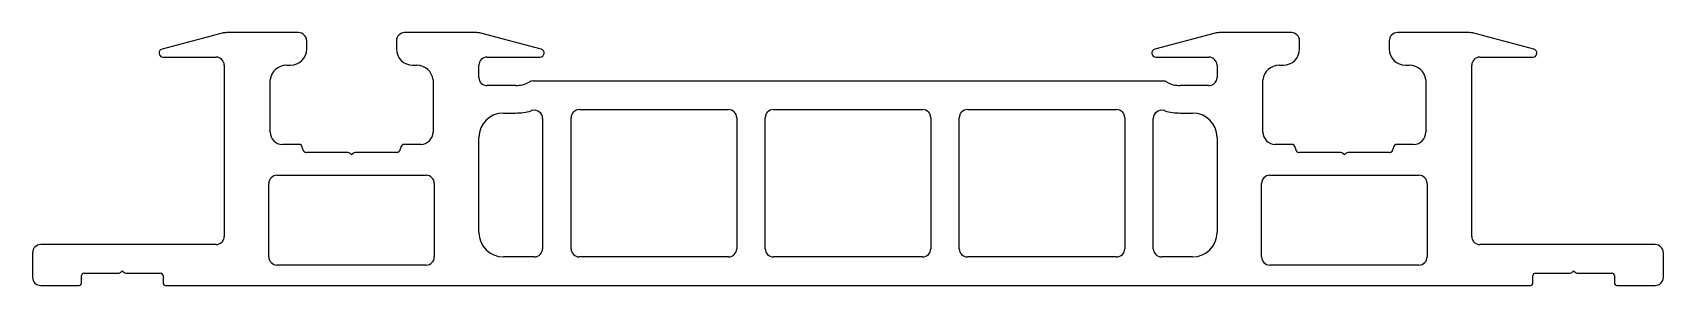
# Model space of a CAD drawing. Extents: x 3 to 203, y 2 to 33.
import ezdxf

# ---------------------------------------------------------------- set-up
doc = ezdxf.new("R2010")
doc.units = 0
doc.layers.get('0').update_dxf_attribs({"linetype": 'CONTINUOUS'})

msp = doc.modelspace()

# ---------------------------------------------------------------- linework, layer by layer
for p, q in [((26.05, 33.14), (18.67, 31.19)), ((35.41, 33.2), (26.56, 33.2)), ((36.41, 31.2), (36.41, 32.2)), ((47.41, 32.2), (47.41, 31.2)), ((57.27, 33.2), (48.41, 33.2)), ((65.16, 31.19), (57.78, 33.14)), ((147.81, 33.14), (140.43, 31.19)), ((157.17, 33.2), (148.32, 33.2)), ((158.17, 31.2), (158.17, 32.2)), ((169.17, 32.2), (169.17, 31.2)), ((179.03, 33.2), (170.17, 33.2)), ((186.92, 31.19), (179.54, 33.14)), ((18.79, 30.2), (25.29, 30.2)), ((58.53, 30.2), (65.03, 30.2)), ((140.55, 30.2), (147.05, 30.2)), ((180.29, 30.2), (186.79, 30.2)), ((26.29, 29.2), (26.29, 8.2)), ((33.92, 29.2), (34.41, 29.2)), ((49.41, 29.2), (49.9, 29.2)), ((57.53, 27.7), (57.53, 29.2)), ((148.05, 29.2), (148.05, 27.7)), ((155.68, 29.2), (156.17, 29.2)), ((171.17, 29.2), (171.66, 29.2)), ((179.29, 8.2), (179.29, 29.2)), ((31.92, 21), (31.92, 27.4)), ((51.9, 27.4), (51.9, 21)), ((62.03, 26.7), (58.53, 26.7)), ((141.37, 27.26), (64.21, 27.26)), ((147.05, 26.7), (143.55, 26.7)), ((153.68, 21), (153.68, 27.4)), ((173.66, 27.4), (173.66, 21)), ((60.53, 23.34), (62.03, 23.34)), ((65.34, 22.68), (65.34, 6.7)), ((68.84, 6.7), (68.84, 22.76)), ((69.84, 23.76), (88.14, 23.76)), ((89.14, 22.76), (89.14, 6.7)), ((92.64, 6.7), (92.64, 22.76)), ((93.64, 23.76), (111.94, 23.76)), ((112.94, 22.76), (112.94, 6.7)), ((116.44, 6.7), (116.44, 22.76)), ((117.44, 23.76), (135.74, 23.76)), ((136.74, 22.76), (136.74, 6.7)), ((140.24, 6.7), (140.24, 22.68)), ((143.55, 23.34), (145.05, 23.34)), ((57.53, 8.7), (57.53, 20.34)), ((148.05, 20.34), (148.05, 8.7)), ((35.41, 19.5), (33.42, 19.5)), ((41.49, 18.5), (36.41, 18.5)), ((41.91, 18.2), (41.7, 18.41)), ((42.13, 18.41), (41.91, 18.2)), ((47.41, 18.5), (42.34, 18.5)), ((50.4, 19.5), (48.41, 19.5)), ((157.17, 19.5), (155.18, 19.5)), ((163.25, 18.5), (158.17, 18.5)), ((163.67, 18.2), (163.46, 18.41)), ((163.89, 18.41), (163.67, 18.2)), ((169.17, 18.5), (164.1, 18.5)), ((172.16, 19.5), (170.17, 19.5)), ((31.76, 5.7), (31.76, 14.7)), ((32.76, 15.7), (51.06, 15.7)), ((52.06, 14.7), (52.06, 5.7)), ((153.52, 5.7), (153.52, 14.7)), ((154.52, 15.7), (172.82, 15.7)), ((173.82, 14.7), (173.82, 5.7)), ((2.79, 6.2), (2.79, 3.2)), ((25.29, 7.2), (3.79, 7.2)), ((201.79, 7.2), (180.29, 7.2)), ((202.79, 3.2), (202.79, 6.2)), ((13.58, 3.79), (13.79, 4)), ((13.79, 4), (14.01, 3.79)), ((51.06, 4.7), (32.76, 4.7)), ((64.34, 5.7), (60.53, 5.7)), ((88.14, 5.7), (69.84, 5.7)), ((111.94, 5.7), (93.64, 5.7)), ((135.74, 5.7), (117.44, 5.7)), ((145.05, 5.7), (141.24, 5.7)), ((172.82, 4.7), (154.52, 4.7)), ((191.58, 3.79), (191.79, 4)), ((191.79, 4), (192.01, 3.79)), ((3.79, 2.2), (8.49, 2.2)), ((8.79, 2.5), (8.79, 3.4)), ((9.09, 3.7), (13.37, 3.7)), ((14.22, 3.7), (18.49, 3.7)), ((18.79, 3.4), (18.79, 2.5)), ((19.09, 2.2), (186.49, 2.2)), ((186.79, 2.5), (186.79, 3.4)), ((187.09, 3.7), (191.37, 3.7)), ((192.22, 3.7), (196.49, 3.7)), ((196.79, 3.4), (196.79, 2.5)), ((197.09, 2.2), (201.79, 2.2))]:
    msp.add_line(p, q)
for centre, radius, start, end in [((26.56, 31.2), 2, 90, 104.7926), ((35.41, 32.2), 1, 0, 90), ((48.41, 32.2), 1, 90, 180), ((57.27, 31.2), 2, 75.2074, 90), ((148.32, 31.2), 2, 90, 104.7926), ((157.17, 32.2), 1, 0, 90), ((170.17, 32.2), 1, 90, 180), ((179.03, 31.2), 2, 75.2074, 90), ((18.79, 30.7), 0.5, 104.7926, 270), ((25.29, 29.2), 1, 0, 90), ((34.41, 31.2), 2, 270, 0), ((49.41, 31.2), 2, 180, 270), ((58.53, 29.2), 1, 90, 180), ((65.03, 30.7), 0.5, 270, 75.2074), ((140.55, 30.7), 0.5, 104.7926, 270), ((147.05, 29.2), 1, 360, 90), ((156.17, 31.2), 2, 270, 360), ((171.17, 31.2), 2, 180, 270), ((180.29, 29.2), 1, 90, 180), ((186.79, 30.7), 0.5, 270, 75.2074), ((33.92, 27.19), 2.01, 90, 174.2077), ((49.9, 27.19), 2.01, 5.7923, 90), ((155.68, 27.19), 2.01, 90, 174.2077), ((171.66, 27.19), 2.01, 5.7923, 90), ((58.53, 27.7), 1, 180, 270), ((62.03, 30.17), 3.46, 270, 298.8187), ((64.21, 26.21), 1.06, 90, 118.8187), ((141.37, 26.21), 1.06, 61.1813, 90), ((143.55, 30.17), 3.46, 241.1813, 270), ((147.05, 27.7), 1, 270, 0), ((60.53, 20.34), 3, 90, 180), ((62.03, 30.17), 6.83, 270, 286.1708), ((65.04, 19.8), 3.97, 103.58, 106.1708), ((64.34, 22.68), 1, 0, 103.58), ((69.84, 22.76), 1, 90, 180), ((88.14, 22.76), 1, 360, 90), ((93.64, 22.76), 1, 90, 180), ((111.94, 22.76), 1, 360, 90), ((117.44, 22.76), 1, 90, 180), ((135.74, 22.76), 1, 360, 90), ((141.24, 22.68), 1, 76.42, 180), ((140.55, 19.8), 3.97, 73.8292, 76.42), ((143.55, 30.17), 6.83, 253.8292, 270), ((145.05, 20.34), 3, 0, 90), ((33.42, 21), 1.5, 180, 270), ((50.4, 21), 1.5, 270, 0), ((155.18, 21), 1.5, 180, 270), ((172.16, 21), 1.5, 270, 0), ((35.41, 19), 0.5, 0, 90), ((36.41, 19), 0.5, 180, 270), ((41.49, 18.2), 0.3, 45, 90), ((42.34, 18.2), 0.3, 90, 135), ((47.41, 19), 0.5, 270, 360), ((48.41, 19), 0.5, 90, 180), ((157.17, 19), 0.5, 360, 90), ((158.17, 19), 0.5, 180, 270), ((163.25, 18.2), 0.3, 45, 90), ((164.1, 18.2), 0.3, 90, 135), ((169.17, 19), 0.5, 270, 0), ((170.17, 19), 0.5, 90, 180), ((32.76, 14.7), 1, 90, 180), ((51.06, 14.7), 1, 360, 90), ((154.52, 14.7), 1, 90, 180), ((172.82, 14.7), 1, 360, 90), ((25.29, 8.2), 1, 270, 0), ((60.53, 8.7), 3, 180, 270), ((145.05, 8.7), 3, 270, 0), ((180.29, 8.2), 1, 180, 270), ((3.79, 6.2), 1, 90, 180), ((64.34, 6.7), 1, 270, 0), ((69.84, 6.7), 1, 180, 270), ((88.14, 6.7), 1, 270, 0), ((93.64, 6.7), 1, 180, 270), ((111.94, 6.7), 1, 270, 0), ((117.44, 6.7), 1, 180, 270), ((135.74, 6.7), 1, 270, 0), ((141.24, 6.7), 1, 180, 270), ((201.79, 6.2), 1, 0, 90), ((32.76, 5.7), 1, 180, 270), ((51.06, 5.7), 1, 270, 0), ((154.52, 5.7), 1, 180, 270), ((172.82, 5.7), 1, 270, 0), ((3.79, 3.2), 1, 180, 270), ((8.49, 2.5), 0.3, 270, 360), ((9.09, 3.4), 0.3, 90, 180), ((13.37, 4), 0.3, 270, 315), ((14.22, 4), 0.3, 225, 270), ((18.49, 3.4), 0.3, 0, 90), ((19.09, 2.5), 0.3, 180, 270), ((186.49, 2.5), 0.3, 270, 0), ((187.09, 3.4), 0.3, 90, 180), ((191.37, 4), 0.3, 270, 315), ((192.22, 4), 0.3, 225, 270), ((196.49, 3.4), 0.3, 0, 90), ((197.09, 2.5), 0.3, 180, 270), ((201.79, 3.2), 1, 270, 0)]:
    msp.add_arc(centre, radius, start, end)

doc.saveas('drawing.dxf')
